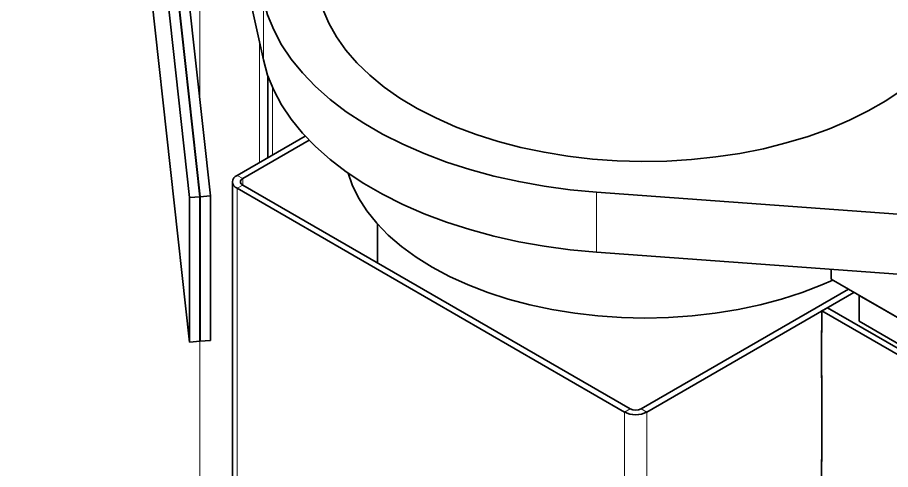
# Paper-space layout 'Blatt1' of a CAD drawing. Header units: millimetres. Extents: x 0 to 1189, y 0 to 841.
# Drawn here: x 945.99 to 979.14, y 587.57 to 604.73 of the extents above; entities that cross this region are included whole.
import ezdxf

# ---------------------------------------------------------------- set-up
doc = ezdxf.new("R2010")
doc.units = ezdxf.units.MM

psp = doc.layouts.new('Blatt1')

# ---------------------------------------------------------------- linework, layer by layer
at = {"color": 7, "linetype": 'Continuous', "lineweight": 35}
for p, q in [((952.923, 597.925), (945.079, 669.134)), ((953.321, 597.957), (945.478, 669.149)), ((944.782, 668.239), (952.531, 597.893)), ((945.181, 668.254), (952.929, 597.925)), ((952.531, 592.406), (944.782, 662.752)), ((955.331, 603.12), (953.59, 611.043)), ((955.502, 602.518), (955.502, 599.409)), ((956.92, 600.228), (954.334, 598.735)), ((957.07, 600.069), (954.546, 598.612)), ((954.158, 598.49), (954.158, 583.346)), ((954.546, 598.368), (969.254, 589.877)), ((954.334, 598.245), (969.042, 589.754)), ((981.705, 597.093), (967.981, 598.099)), ((952.531, 597.893), (952.929, 597.925)), ((952.531, 592.406), (952.531, 597.893)), ((952.923, 597.925), (953.321, 597.957)), ((952.923, 597.925), (952.923, 592.438)), ((952.929, 592.438), (952.929, 597.925)), ((953.321, 597.957), (953.321, 592.47)), ((959.66, 596.896), (959.66, 595.416)), ((981.705, 594.812), (967.981, 595.817)), ((976.891, 595.165), (976.891, 594.792)), ((976.891, 594.792), (982.194, 591.731)), ((969.678, 589.877), (977.542, 594.416)), ((969.89, 589.754), (977.754, 594.294)), ((982.194, 591.731), (977.951, 594.18)), ((977.951, 593.2), (977.951, 594.18)), ((976.749, 593.714), (976.537, 593.592)), ((976.749, 593.714), (982.053, 590.652)), ((976.537, 593.592), (976.537, 592.775)), ((976.537, 593.592), (981.841, 590.53)), ((982.194, 590.751), (977.951, 593.2)), ((976.523, 592.848), (976.537, 592.857)), ((976.523, 591.052), (976.523, 592.848)), ((976.523, 592.783), (976.537, 592.775)), ((952.531, 592.406), (952.929, 592.438)), ((952.923, 592.438), (953.321, 592.47)), ((976.523, 591.15), (976.537, 591.142)), ((976.537, 591.06), (976.523, 591.052)), ((976.537, 591.142), (976.537, 587.876)), ((976.523, 587.949), (976.537, 587.957)), ((976.523, 586.153), (976.523, 587.949)), ((976.523, 587.884), (976.537, 587.876))]:
    psp.add_line(p, q, dxfattribs=at)
at = {"color": 8, "linetype": 'Continuous', "lineweight": 18}
for p, q in [((952.92, 607.65), (952.92, 601.595)), ((955.331, 603.12), (955.331, 605.402)), ((955.183, 603.795), (955.183, 599.225)), ((955.678, 602.076), (955.678, 599.511)), ((954.546, 598.612), (954.334, 598.735)), ((954.546, 598.368), (954.334, 598.245)), ((954.546, 598.368), (954.546, 598.612)), ((954.334, 583.102), (954.334, 598.245)), ((967.981, 598.099), (967.981, 595.817)), ((952.92, 592.437), (952.92, 490.203)), ((969.254, 589.877), (969.042, 589.754)), ((969.042, 589.754), (969.042, 574.611)), ((969.678, 589.877), (969.89, 589.754)), ((969.89, 589.754), (969.89, 574.611))]:
    psp.add_line(p, q, dxfattribs=at)
at = {"color": 7, "linetype": 'Continuous', "lineweight": 35, "flags": 128}
for points in [[(967.981, 598.099), (966.981, 598.192), (965.995, 598.326), (965.027, 598.498), (964.082, 598.709), (963.164, 598.958), (962.279, 599.242), (961.43, 599.561), (960.621, 599.914), (959.857, 600.298), (959.14, 600.711), (958.475, 601.153), (957.865, 601.619), (957.312, 602.11), (956.819, 602.621), (956.389, 603.15), (956.024, 603.696), (955.724, 604.255), (955.493, 604.824), (955.331, 605.402)], [(957.594, 605.041), (957.815, 604.512), (958.105, 603.993), (958.462, 603.489), (958.884, 603.001), (959.369, 602.534), (959.914, 602.089), (960.515, 601.669), (961.17, 601.276), (961.874, 600.914), (962.624, 600.583), (963.414, 600.285), (964.242, 600.023), (965.102, 599.798), (965.988, 599.611), (966.897, 599.464), (967.822, 599.356), (968.759, 599.289), (969.702, 599.263), (970.645, 599.279), (971.584, 599.336), (972.513, 599.433), (973.426, 599.571), (974.318, 599.748), (975.185, 599.964), (976.021, 600.216), (976.822, 600.505), (977.582, 600.828), (978.298, 601.183), (978.966, 601.568), (979.581, 601.981)], [(967.981, 595.817), (966.981, 595.911), (965.995, 596.044), (965.027, 596.217), (964.082, 596.428), (963.164, 596.676), (962.279, 596.961), (961.43, 597.28), (960.621, 597.632), (959.857, 598.016), (959.14, 598.43), (958.475, 598.871), (957.865, 599.338), (957.312, 599.828), (956.819, 600.339), (956.389, 600.869), (956.024, 601.414), (955.724, 601.973), (955.493, 602.543), (955.331, 603.12)], [(958.55, 598.819), (958.706, 598.379), (958.949, 597.88), (959.26, 597.394), (959.636, 596.923), (960.074, 596.471), (960.573, 596.041), (961.128, 595.634), (961.738, 595.253), (962.397, 594.902), (963.101, 594.581), (963.848, 594.293), (964.631, 594.04), (965.446, 593.823), (966.288, 593.644), (967.151, 593.503), (968.032, 593.402), (968.923, 593.341), (969.82, 593.321), (970.717, 593.341), (971.608, 593.402), (972.488, 593.503), (973.352, 593.644), (974.194, 593.823), (975.009, 594.04), (975.792, 594.293), (976.538, 594.581), (976.946, 594.76)]]:
    psp.add_lwpolyline(points, dxfattribs=at)
at = {"color": 7, "linetype": 'Continuous', "lineweight": 35}
for centre, radius, start, end in [((954.427, 598.49), 0.262, 110.7834, 249.2166), ((954.593, 598.49), 0.131, 110.7834, 249.2166), ((969.466, 590.573), 0.922, 242.6097, 297.3903), ((969.466, 590.286), 0.461, 242.6097, 297.3903)]:
    psp.add_arc(centre, radius, start, end, dxfattribs=at)

doc.saveas('drawing.dxf')
